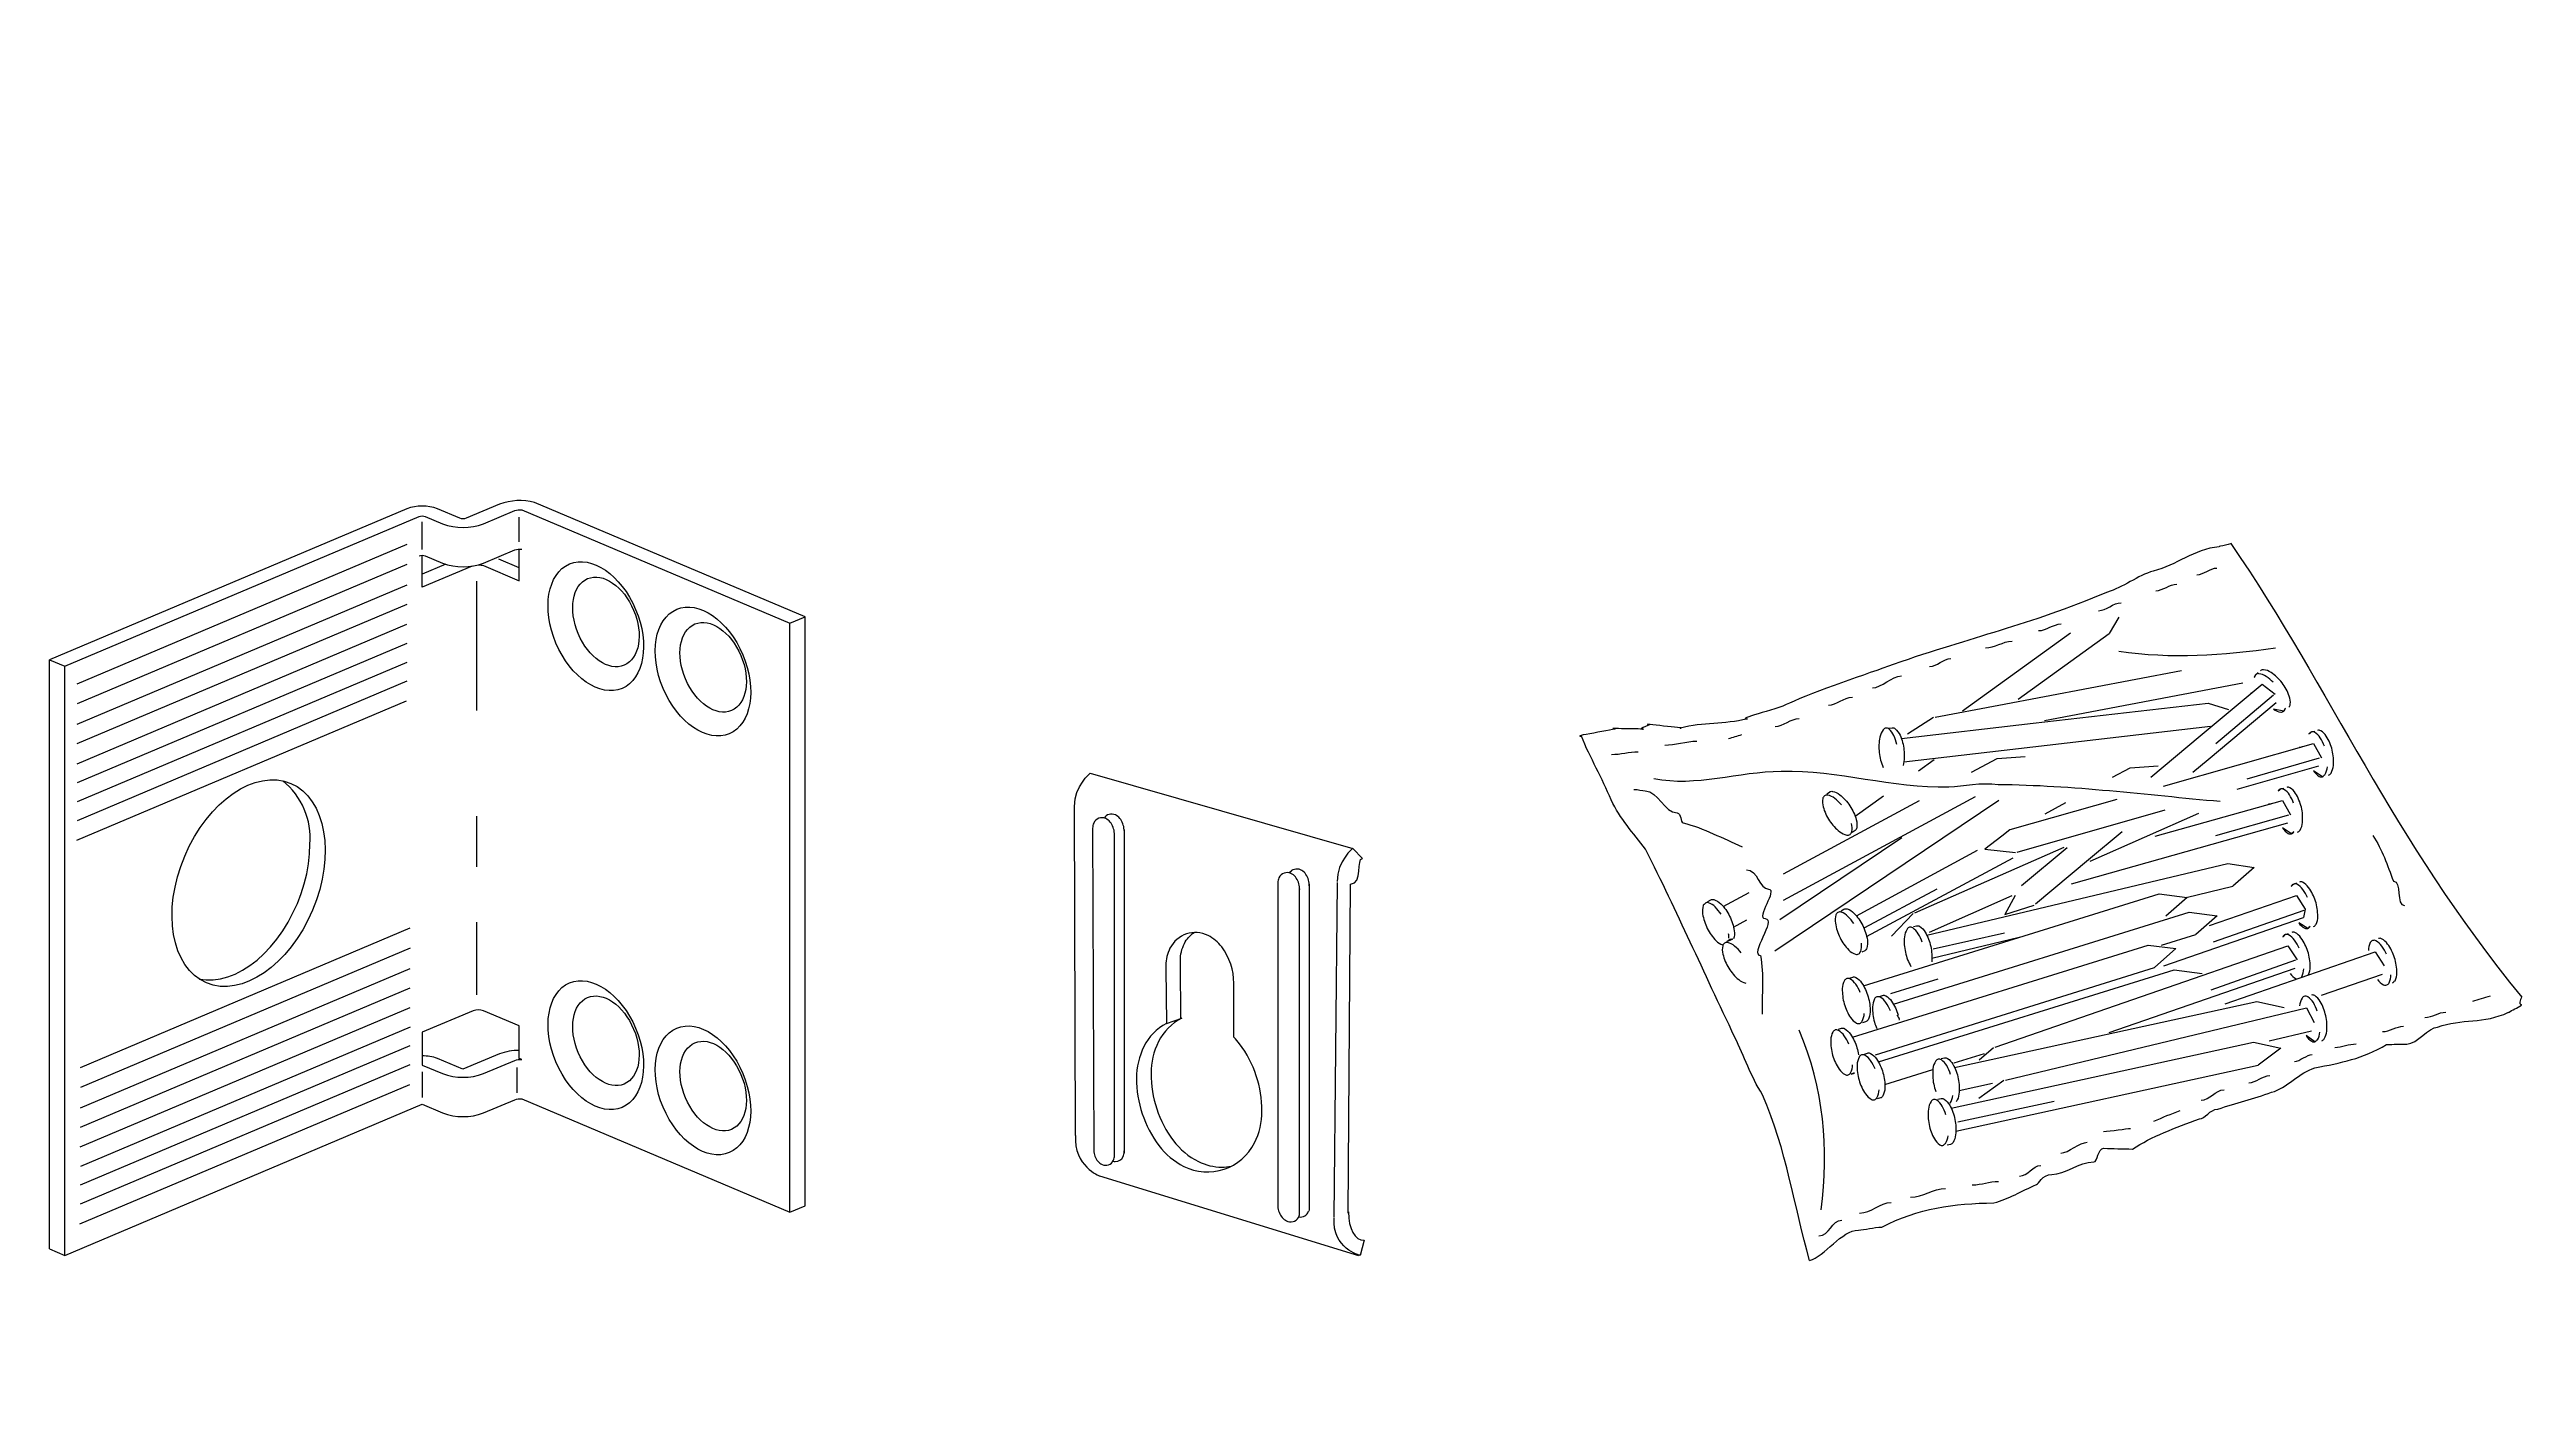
# Model space of a CAD drawing. Header units: metres. Extents: x -27.1 to 47.9, y -10.7 to 6.6.
# Drawn here: x 11.972 to 15.098, y 2.296 to 4.007 of the extents above; entities that cross this region are included whole.
import ezdxf

# ---------------------------------------------------------------- set-up
doc = ezdxf.new("R2010")
doc.units = ezdxf.units.M
doc.header["$MEASUREMENT"] = 0
doc.layers.add('PDF_Working_Num_Penna__7_Num_Penna__7_Num_Penna__7_Num_Penna__7_Num_Penna__7_Num_Penna__7', color=7, linetype='Continuous', lineweight=18)
doc.styles.add('GENERATED_STYLE_1', font='Arial')

msp = doc.modelspace()

# ---------------------------------------------------------------- linework, layer by layer
at = {"layer": 'PDF_Working_Num_Penna__7_Num_Penna__7_Num_Penna__7_Num_Penna__7_Num_Penna__7_Num_Penna__7', "color": 7, "linetype": 'Continuous', "lineweight": 18, "flags": 128}
for points in [[(12.442, 2.6761), (12.4678, 2.6652, 0.17913), (12.5193, 2.6652), (12.5588, 2.6819, -0.123376), (12.5677, 2.6829), (12.9059, 2.54), (12.9252, 2.5482), (12.9252, 3.2914), (12.5838, 3.4357, 0.148682), (12.5395, 3.4334), (12.4974, 3.4156, -0.176947), (12.4897, 3.4156), (12.4613, 3.4276, 0.17935), (12.4227, 3.4276), (11.9716, 3.237)], [(11.9716, 2.4937), (11.991, 2.4855), (11.991, 3.2288), (12.4381, 3.4178, -0.178241), (12.4459, 3.4178), (12.4678, 3.4085, 0.17913), (12.5193, 3.4085), (12.5588, 3.4252, -0.122393), (12.5677, 3.4262), (12.9059, 3.2832)], [(12.4381, 3.3682, -0.175926), (12.4459, 3.3682), (12.4678, 3.3589, 0.17913), (12.5193, 3.3589), (12.5588, 3.3756, -0.124893), (12.5677, 3.3766)], [(12.5133, 3.3569, -0.090673), (12.5193, 3.3558), (12.5644, 3.3367), (12.5644, 3.3767)], [(14.7785, 3.2086, 0.050353), (14.7695, 3.2161, 0.119623), (14.7601, 3.2195, 0.203197), (14.7563, 3.2184), (14.7595, 3.221)], [(14.798, 3.1773, 0.195819), (14.7999, 3.1809, 0.111646), (14.7987, 3.1911, 0.079076), (14.7895, 3.208, 0.081039), (14.7756, 3.221, 0.120053), (14.7663, 3.2245, 0.204445), (14.7625, 3.2233)], [(14.3034, 3.1301, 0.048887), (14.2996, 3.1415, 0.115802), (14.2935, 3.1496, 0.427108), (14.2862, 3.1488, 0.113194), (14.2819, 3.1394, 0.077173), (14.281, 3.12, 0.078211), (14.286, 3.1013)], [(14.2933, 3.1507), (14.2973, 3.1512, -0.205194), (14.3012, 3.15, -0.116006), (14.3073, 3.1419, -0.078138), (14.3123, 3.1232, -0.07717), (14.3113, 3.1038)], [(14.843, 3.128, 0.050939), (14.8378, 3.1385, 0.119106), (14.8306, 3.1455, 0.20303), (14.8267, 3.146), (14.8307, 3.1471)], [(14.8481, 3.0914, 0.191807), (14.8513, 3.094, 0.110087), (14.8544, 3.1038, 0.078816), (14.8528, 3.123, 0.080784), (14.8454, 3.1405, 0.120634), (14.8383, 3.1475, 0.207756), (14.8343, 3.148)], [(12.1604, 2.8343), (12.1608, 2.8342), (12.1693, 2.8331), (12.1782, 2.8331), (12.1873, 2.8344), (12.1966, 2.8369), (12.2059, 2.8405), (12.2153, 2.8453), (12.2244, 2.8512), (12.2335, 2.8582), (12.2422, 2.8661), (12.2506, 2.875), (12.2585, 2.8846), (12.2659, 2.895), (12.2728, 2.906), (12.2789, 2.9176), (12.2844, 2.9296), (12.2892, 2.942), (12.2931, 2.9545), (12.2962, 2.9671), (12.2985, 2.9796), (12.2998, 2.9921), (12.3002, 3.0042, 0.249493), (12.2661, 3.0843)], [(14.2335, 3.0539, 0.050071), (14.2249, 3.0621, 0.119832), (14.2159, 3.0662, 0.207099), (14.212, 3.0653, 0.198069), (14.2098, 3.0619, 0.112097), (14.2103, 3.0515, 0.078642), (14.2183, 3.034, 0.081191), (14.2312, 3.02, 0.121058), (14.2403, 3.0159, 0.206018), (14.2442, 3.0167, 0.196334), (14.2464, 3.0202, 0.112269), (14.2459, 3.0305)], [(14.2149, 3.0677), (14.2182, 3.0701, -0.208336), (14.2221, 3.071, -0.119708), (14.2312, 3.0668, -0.079407), (14.2441, 3.0528, -0.078576), (14.2521, 3.0353, -0.111316), (14.2526, 3.025, -0.197696), (14.2505, 3.0215), (14.2471, 3.0191)], [(14.804, 3.056, 0.049528), (14.7989, 3.0665, 0.119989), (14.7918, 3.0735, 0.206085), (14.7878, 3.074), (14.7918, 3.0751)], [(14.809, 3.0194, 0.193826), (14.8122, 3.0219, 0.11172), (14.8153, 3.0318, 0.079171), (14.8139, 3.051, 0.080871), (14.8065, 3.0685, 0.120575), (14.7994, 3.0755, 0.207487), (14.7955, 3.076)], [(13.3157, 3.018, 0.162092), (13.3103, 3.0323, 0.116747), (13.3047, 3.0367, 0.414423), (13.2896, 3.031, 0.107893), (13.2882, 3.0247), (13.2882, 3.0241)], [(13.3279, 3.0217), (13.3279, 3.022, 0.015457), (13.3279, 3.0226, 0.162741), (13.3225, 3.0369, 0.115623), (13.3169, 3.0413, 0.362195), (13.3026, 3.0373)], [(13.2882, 3.0251), (13.2897, 2.6179, 0.16286), (13.2948, 2.6043, 0.117079), (13.3001, 2.6002, 0.412195), (13.3144, 2.6055, 0.107452), (13.3157, 2.6116, 0.016296), (13.3157, 2.6121)], [(13.5617, 2.9517, 0.01747), (13.5617, 2.9527, 0.015457), (13.5617, 2.9533, 0.162034), (13.5563, 2.9677, 0.116444), (13.5507, 2.972, 0.361835), (13.5365, 2.9681)], [(13.5495, 2.9487, 0.162783), (13.5441, 2.9631, 0.117944), (13.5385, 2.9675, 0.413317), (13.5234, 2.9618, 0.106492), (13.522, 2.9556), (13.522, 2.5466)], [(13.522, 2.5484, 0.019178), (13.522, 2.5475, 0.034046), (13.5221, 2.5454, 0.162771), (13.5288, 2.5319, 0.116052), (13.5347, 2.5283, 0.415185), (13.5488, 2.5353, 0.052882), (13.5495, 2.5382), (13.5495, 2.9492)], [(13.5617, 2.9538), (13.5617, 2.5443, -0.05234), (13.561, 2.5414)], [(14.8217, 2.9369, 0.049134), (14.8158, 2.9472, 0.118447), (14.8081, 2.9538, 0.209439), (14.8042, 2.9541), (14.808, 2.9555)], [(14.8293, 2.9006, 0.201986), (14.8324, 2.9033, 0.113006), (14.8346, 2.9133, 0.077866), (14.8317, 2.9325, 0.079768), (14.823, 2.9497, 0.118302), (14.8154, 2.9563, 0.204496), (14.8115, 2.9566)], [(14.059, 2.9268, 0.111511), (14.0582, 2.9165, 0.078158), (14.0641, 2.8981, 0.079725), (14.0752, 2.8825, 0.119041), (14.0837, 2.8772)], [(14.0815, 2.9159, 0.049146), (14.074, 2.9251, 0.116568), (14.0655, 2.9304, 0.206618), (14.0615, 2.93)], [(14.0649, 2.9321), (14.0686, 2.934, -0.210929), (14.0725, 2.9344, -0.119473), (14.0811, 2.9291, -0.080133), (14.0922, 2.9135, -0.078753), (14.098, 2.895, -0.111518), (14.0973, 2.8848)], [(14.249, 2.9041, 0.050401), (14.2415, 2.9133, 0.119001), (14.233, 2.9186, 0.204435), (14.229, 2.9183, 0.193753), (14.2265, 2.9151, 0.112344), (14.2257, 2.9048, 0.078111), (14.2316, 2.8863, 0.079794), (14.2427, 2.8708, 0.118164), (14.2512, 2.8655, 0.208859), (14.2552, 2.8658)], [(14.233, 2.9204), (14.2366, 2.9223, -0.208655), (14.2406, 2.9227, -0.119354), (14.2491, 2.9174, -0.079997), (14.2602, 2.9018, -0.077962), (14.2661, 2.8834, -0.111551), (14.2653, 2.8731, -0.195832), (14.2628, 2.8699), (14.2591, 2.8679)], [(13.3813, 2.778, 0.156206), (13.353, 2.7491, 0.11641), (13.3436, 2.709, 0.162315), (13.3719, 2.6241, 0.116501), (13.4035, 2.5978, 0.414355), (13.4925, 2.6274, 0.116315), (13.502, 2.6675, 0.162236), (13.4737, 2.7524, 0.030144), (13.4666, 2.7607), (13.4664, 2.8289, 0.162196), (13.4511, 2.8748, 0.116013), (13.434, 2.8891, 0.414098), (13.3858, 2.873, 0.116175), (13.3807, 2.8514, 0.012052), (13.3808, 2.8476), (13.3813, 2.778), (13.4008, 2.7847, 0.161002), (13.3714, 2.7552, 0.116485), (13.3619, 2.7151, 0.162289), (13.3902, 2.6302, 0.116607), (13.4218, 2.6039, 0.116473), (13.4515, 2.5969, 0.042898), (13.4631, 2.5979)], [(13.3996, 2.7841), (13.3991, 2.8537, -0.012005), (13.399, 2.8575, -0.116175), (13.4041, 2.8791, -0.129629), (13.4162, 2.8929)], [(14.1069, 2.8673, 0.049707), (14.0986, 2.8757, 0.118329), (14.0896, 2.8801, 0.208918), (14.0857, 2.8794, 0.197833), (14.0835, 2.876, 0.110776), (14.0837, 2.8657, 0.078295), (14.0912, 2.8479, 0.080391), (14.1037, 2.8335, 0.118666), (14.1126, 2.829)], [(14.3353, 2.8806, 0.048607), (14.3303, 2.8914, 0.116991), (14.3233, 2.8988, 0.42661), (14.3162, 2.8971, 0.112216), (14.3129, 2.8873, 0.076839), (14.3141, 2.8679, 0.078354), (14.3211, 2.8499)], [(14.3242, 2.9005), (14.3281, 2.9014, -0.20613), (14.3321, 2.9007, -0.116738), (14.339, 2.8934, -0.078117), (14.3461, 2.8754, -0.077823), (14.3473, 2.856)], [(14.8112, 2.873, 0.048901), (14.8052, 2.8833, 0.11729), (14.7976, 2.89, 0.207175), (14.7936, 2.8903), (14.7975, 2.8916)], [(14.8227, 2.8398, 0.112652), (14.825, 2.8498, 0.077214), (14.822, 2.869, 0.07864), (14.8134, 2.8862, 0.116476), (14.8058, 2.8928, 0.205005), (14.8018, 2.8931)], [(14.9214, 2.8655, 0.048835), (14.9154, 2.8758, 0.117441), (14.9078, 2.8825, 0.425402), (14.9009, 2.8801, 0.11118), (14.8985, 2.87)], [(14.9321, 2.8319, 0.112685), (14.9344, 2.842, 0.077237), (14.9315, 2.8611, 0.07864), (14.9228, 2.8783, 0.116811), (14.9152, 2.885, 0.207106), (14.9112, 2.8853)], [(14.2572, 2.8171, 0.048527), (14.2515, 2.8276, 0.117249), (14.2441, 2.8344, 0.425006), (14.2371, 2.8322, 0.112141), (14.2345, 2.8223, 0.077059), (14.2369, 2.803, 0.078887), (14.245, 2.7855, 0.117604), (14.2524, 2.7787, 0.425088), (14.2595, 2.7809, 0.112811), (14.2621, 2.7908)], [(14.2437, 2.8354), (14.2476, 2.8366, -0.205939), (14.2515, 2.8362, -0.118128), (14.2589, 2.8293, -0.078364), (14.2671, 2.8119, -0.077144), (14.2695, 2.7926, -0.112015), (14.2669, 2.7826, -0.199333), (14.2638, 2.78), (14.2599, 2.7788)], [(14.2814, 2.8123), (14.2853, 2.8135, -0.203434), (14.2893, 2.8131, -0.117278), (14.2967, 2.8063, -0.078668), (14.3048, 2.7888)], [(14.8396, 2.7564, 0.202112), (14.8428, 2.7588, 0.113127), (14.846, 2.7686, 0.077371), (14.8447, 2.7879, 0.078776), (14.8377, 2.8059, 0.116524), (14.8307, 2.8133, 0.207574), (14.8268, 2.8139)], [(14.9101, 2.8336, 0.117729), (14.9177, 2.827, 0.426808), (14.9247, 2.8294, 0.111146), (14.927, 2.8394)], [(12.442, 2.7257), (12.4678, 2.7148, 0.179478), (12.5193, 2.7148), (12.5588, 2.7315, -0.12434), (12.5677, 2.7325), (12.5644, 2.7339), (12.5644, 2.7752), (12.5193, 2.7942, 0.179416), (12.5064, 2.7942), (12.442, 2.767)], [(14.2953, 2.7939, 0.049064), (14.2896, 2.8044, 0.117753), (14.2822, 2.8113, 0.208637), (14.2782, 2.8117, 0.199583), (14.2751, 2.8091, 0.112141), (14.2726, 2.7991, 0.077053), (14.275, 2.7799, 0.035693), (14.2779, 2.7718)], [(14.834, 2.7936, 0.047343), (14.829, 2.8044, 0.116047), (14.822, 2.8117, 0.426665), (14.8149, 2.8101, 0.11225), (14.8117, 2.8003)], [(14.2426, 2.7521, 0.049064), (14.237, 2.7626, 0.117753), (14.2295, 2.7694, 0.208637), (14.2256, 2.7699, 0.198161), (14.2225, 2.7672, 0.112141), (14.2199, 2.7573, 0.077053), (14.2223, 2.738, 0.078744), (14.2305, 2.7205, 0.11798), (14.2379, 2.7137, 0.424598), (14.2449, 2.7159, 0.112965), (14.2475, 2.7259)], [(14.2295, 2.7708), (14.2334, 2.772, -0.202014), (14.2374, 2.7716, -0.117101), (14.2448, 2.7647, -0.078686), (14.2529, 2.7473, -0.035028), (14.2547, 2.7387)], [(12.5644, 2.7442, 0.094333), (12.5395, 2.7397), (12.4935, 2.7203), (12.4613, 2.7339, 0.096076), (12.442, 2.7372)], [(14.2759, 2.7207, 0.048549), (14.2702, 2.7312, 0.117477), (14.2628, 2.738, 0.21007), (14.2589, 2.7385, 0.19667), (14.2558, 2.7358, 0.112125), (14.2532, 2.7259, 0.077001), (14.2556, 2.7066, 0.078247), (14.2637, 2.6892, 0.117555), (14.2712, 2.6823, 0.424023), (14.2782, 2.6845, 0.11242), (14.2808, 2.6945)], [(14.2624, 2.7395), (14.2663, 2.7407, -0.208178), (14.2702, 2.7403, -0.117656), (14.2776, 2.7334, -0.078221), (14.2858, 2.7159, -0.07711), (14.2882, 2.6967, -0.112015), (14.2856, 2.6867, -0.200181), (14.2825, 2.6841), (14.2786, 2.6829)], [(14.3712, 2.7139, 0.048613), (14.3663, 2.7249, 0.115411), (14.3595, 2.7323, 0.42875), (14.3524, 2.7308, 0.113456), (14.3489, 2.7211, 0.077128), (14.3498, 2.7017, 0.03885), (14.3524, 2.6923)], [(14.3594, 2.7339), (14.3634, 2.7348, -0.206982), (14.3673, 2.734, -0.116871), (14.3741, 2.7266, -0.078292), (14.3809, 2.7084, -0.077205), (14.3817, 2.689, -0.112964), (14.3783, 2.6793)], [(14.3653, 2.663, 0.04713), (14.3605, 2.6739, 0.115024), (14.3537, 2.6814, 0.428226), (14.3465, 2.6798, 0.114074), (14.3431, 2.6701, 0.077677), (14.344, 2.6507, 0.078573), (14.3507, 2.6326, 0.116557), (14.3575, 2.6251, 0.203195), (14.3614, 2.6243)], [(14.3552, 2.6825), (14.3592, 2.6834, -0.208578), (14.3631, 2.6826, -0.11622), (14.37, 2.6751, -0.078227), (14.3767, 2.657, -0.07767), (14.3775, 2.6376, -0.113393), (14.3742, 2.6279, -0.205058), (14.3709, 2.6256), (14.3669, 2.6247)], [(13.3137, 2.6043, 0.076195), (13.3168, 2.6038, 0.293425), (13.3266, 2.6101, 0.107657), (13.3279, 2.6162, 0.016293), (13.3279, 2.6167, 0.009836), (13.3279, 2.6176)]]:
    msp.add_lwpolyline(points, format="xyb", dxfattribs=at)
for points in [[(12.442, 3.3761), (12.442, 3.4112)], [(12.5644, 3.386), (12.5644, 3.417)], [(12.4224, 3.3823), (12.0061, 3.2064)], [(12.4228, 3.3572), (12.0065, 3.1813)], [(12.5052, 3.3552), (12.442, 3.3286), (12.442, 3.3689)], [(12.4718, 3.3575), (12.442, 3.3449)], [(12.5644, 3.3531), (12.5386, 3.364)], [(12.4224, 3.3313), (12.0061, 3.1554)], [(12.5104, 3.3364), (12.5104, 3.173)], [(12.4225, 3.3068), (12.0062, 3.1309)], [(12.9059, 2.54), (12.9059, 3.2832), (12.9252, 3.2914)], [(14.5837, 3.2907), (14.5713, 3.27)], [(12.4222, 3.2814), (12.0059, 3.1055)], [(12.4227, 3.2576), (12.0065, 3.0817)], [(14.3861, 3.1728), (14.5227, 3.271)], [(14.4564, 3.1875), (14.5713, 3.27)], [(11.9716, 2.4937), (11.9716, 3.237), (11.991, 3.2288)], [(12.4225, 3.2338), (12.0063, 3.0579)], [(14.432, 3.1798), (14.6626, 3.2234)], [(12.4225, 3.2099), (12.0063, 3.034)], [(14.4897, 3.1606), (14.7402, 3.208)], [(14.6862, 3.1409), (14.7643, 3.2061)], [(14.7059, 3.1313), (14.7789, 3.1927)], [(14.7643, 3.2061), (14.7808, 3.1938)], [(12.4219, 3.1849), (12.0056, 3.009)], [(14.3496, 3.1642), (14.3168, 3.143)], [(14.3518, 3.1646), (14.432, 3.1798)], [(14.4755, 3.1569), (14.6962, 3.1825)], [(14.6962, 3.1825), (14.722, 3.1742)], [(14.6964, 3.1114), (14.7821, 3.1831)], [(14.309, 3.1377), (14.4755, 3.1569)], [(14.3121, 3.1083), (14.6993, 3.1531)], [(14.6241, 3.0889), (14.6862, 3.1409)], [(14.6398, 3.0776), (14.829, 3.1315)], [(14.829, 3.1315), (14.8391, 3.1135)], [(14.3306, 3.097), (14.3503, 3.1112)], [(14.3976, 3.0951), (14.4299, 3.1125)], [(14.4299, 3.1125), (14.4653, 3.115)], [(14.5757, 3.0888), (14.5979, 3.1008)], [(14.5979, 3.1008), (14.6333, 3.1033)], [(14.6771, 3.0953), (14.6964, 3.1114)], [(14.733, 3.0738), (14.8359, 3.1033)], [(14.7453, 3.0869), (14.8369, 3.1134)], [(13.2852, 3.0938), (13.6167, 2.9991)], [(14.1601, 2.9336), (14.4025, 3.0644)], [(14.2507, 3.0396), (14.2866, 3.0654)], [(12.5104, 3.0395), (12.5104, 2.9758)], [(13.2666, 2.6369), (13.2654, 3.052)], [(14.1495, 2.8698), (14.4319, 3.06)], [(14.1601, 2.9668), (14.3319, 3.0596)], [(14.5808, 3.0607), (14.446, 3.0223), (14.4359, 3.0146)], [(14.455, 2.9941), (14.6421, 3.0477)], [(14.4904, 3.0427), (14.5167, 3.057)], [(14.5475, 2.9831), (14.6846, 3.0434)], [(14.6293, 3.0146), (14.7901, 3.0596)], [(14.7061, 3.0154), (14.7979, 3.0414)], [(14.7901, 3.0596), (14.8001, 3.0416)], [(13.3157, 2.6102), (13.3157, 3.0177)], [(13.3279, 3.0223), (13.3279, 2.6148)], [(14.1557, 2.9092), (14.3094, 3.0127)], [(14.4359, 3.0146), (14.4144, 2.9981)], [(14.5237, 2.9545), (14.7968, 3.0313)], [(14.5453, 2.9851), (14.5875, 3.0204)], [(13.6288, 2.9864), (13.6167, 2.9991)], [(14.2522, 2.9141), (14.4051, 2.9967)], [(14.2652, 2.8878), (14.4503, 2.9871)], [(14.3262, 2.9176), (14.5145, 3.0006)], [(14.3412, 2.8894), (14.7209, 2.98)], [(14.4144, 2.9982), (14.4529, 2.994)], [(14.4606, 2.9522), (14.5182, 3.0003)], [(14.4784, 2.9291), (14.5453, 2.9851)], [(14.7209, 2.98), (14.7545, 2.9751)], [(14.7545, 2.9751), (14.7274, 2.9513)], [(13.5967, 2.9562), (13.5926, 2.5338)], [(13.6108, 2.5389), (13.6136, 2.954)], [(14.0841, 2.9258), (14.1169, 2.9435)], [(14.2613, 2.8255), (14.6346, 2.9417)], [(14.2631, 2.8992), (14.3543, 2.9481)], [(14.3444, 2.8935), (14.449, 2.9397)], [(14.4527, 2.9395), (14.4397, 2.9158)], [(14.6346, 2.9417), (14.6698, 2.9372)], [(14.6684, 2.9372), (14.7273, 2.9512)], [(14.6978, 2.9019), (14.8076, 2.9398)], [(14.8076, 2.9398), (14.8189, 2.9222), (14.8165, 2.9117)], [(14.0972, 2.8995), (14.1141, 2.9087)], [(14.324, 2.9167), (14.2965, 2.8885)], [(14.2991, 2.8024), (14.6723, 2.9186)], [(14.4397, 2.9158), (14.4766, 2.9276)], [(14.6404, 2.8508), (14.8165, 2.9117)], [(14.6698, 2.9372), (14.6427, 2.9134)], [(14.6723, 2.9186), (14.7075, 2.9141)], [(14.7075, 2.9141), (14.6805, 2.8903)], [(14.7029, 2.8813), (14.8173, 2.9211)], [(12.4263, 2.8982), (12.0101, 2.7223)], [(12.5104, 2.9061), (12.5104, 2.8144)], [(14.2472, 2.7609), (14.6204, 2.8771)], [(14.3475, 2.8606), (14.4577, 2.8869)], [(14.3491, 2.8721), (14.439, 2.8923)], [(14.6204, 2.8771), (14.6556, 2.8726)], [(14.6374, 2.8769), (14.6805, 2.8903)], [(12.4263, 2.8472), (12.0101, 2.6713)], [(12.4267, 2.8731), (12.0105, 2.6972)], [(14.2765, 2.7387), (14.6285, 2.8488)], [(14.28, 2.7296), (14.6533, 2.8458)], [(14.4273, 2.7481), (14.797, 2.8759)], [(14.5715, 2.7668), (14.806, 2.8479)], [(14.6556, 2.8726), (14.6285, 2.8488)], [(14.6533, 2.8458), (14.6885, 2.8413)], [(14.6999, 2.8206), (14.8069, 2.8583)], [(14.7176, 2.8029), (14.9072, 2.8684)], [(14.797, 2.8759), (14.8084, 2.8583)], [(14.9072, 2.8684), (14.9185, 2.8508)], [(12.4264, 2.8227), (12.0102, 2.6468)], [(14.2958, 2.8159), (14.3553, 2.8345)], [(14.8393, 2.8138), (14.9161, 2.8404)], [(12.4262, 2.7978), (12.0099, 2.6219)], [(14.3762, 2.7225), (14.7575, 2.8058)], [(14.4406, 2.7066), (14.8202, 2.7978)], [(14.7575, 2.8058), (14.7922, 2.7983)], [(14.8202, 2.7978), (14.8299, 2.7792)], [(12.4267, 2.7735), (12.0105, 2.5976)], [(12.442, 2.767), (12.442, 2.7257)], [(14.372, 2.6711), (14.7533, 2.7544)], [(14.7533, 2.7544), (14.788, 2.7469)], [(14.7731, 2.7562), (14.8266, 2.769)], [(12.4265, 2.7498), (12.0102, 2.5739)], [(12.4265, 2.7259), (12.0103, 2.55)], [(12.5614, 2.7226), (12.5614, 2.6905)], [(14.2882, 2.7013), (14.3488, 2.7202)], [(14.3756, 2.7285), (14.4138, 2.7404)], [(14.3779, 2.6422), (14.7592, 2.7255)], [(14.4251, 2.7473), (14.4071, 2.7319)], [(14.788, 2.7469), (14.7592, 2.7255)], [(12.4259, 2.7008), (12.0096, 2.5249)], [(12.442, 2.7172), (12.442, 2.6846)], [(14.382, 2.6936), (14.424, 2.7028)], [(14.4384, 2.7061), (14.4066, 2.6833)], [(11.991, 2.4855), (12.442, 2.6761)], [(14.3802, 2.6539), (14.5017, 2.6801)], [(13.297, 2.5857), (13.624, 2.4855)], [(13.6309, 2.5045), (13.6257, 2.4855)]]:
    msp.add_lwpolyline(points, dxfattribs=at)
for points in [[(14.7563, 3.2184, 0.194647), (14.7544, 3.2147, 0.11247)], [(14.7787, 3.1746, 0.118817), (14.788, 3.1711, 0.202122), (14.7918, 3.1723)], [(14.7918, 3.1723, 0.193821), (14.7938, 3.1759, 0.110849)], [(14.8267, 3.146, 0.196187), (14.8234, 3.1434, 0.11168)], [(14.8293, 3.0969, 0.118005), (14.8365, 3.0899, 0.203641), (14.8404, 3.0894)], [(14.7878, 3.074, 0.195163), (14.7846, 3.0715, 0.111984)], [(14.7902, 3.0249, 0.118083), (14.7973, 3.0179, 0.202929), (14.8013, 3.0174)], [(14.8013, 3.0174, 0.194723), (14.8045, 3.02, 0.110597)], [(14.8042, 2.9541, 0.20148), (14.8012, 2.9514, 0.112189)], [(14.0886, 2.8816), (14.092, 2.8839, -0.204627), (14.096, 2.8847, -0.119938)], [(14.7936, 2.8903, 0.199836), (14.7906, 2.8875, 0.11249)], [(14.8105, 2.905, 0.116577), (14.8181, 2.8984, 0.207675), (14.8221, 2.8981)], [(14.8221, 2.8981, 0.200969), (14.8251, 2.9008, 0.112133)], [(14.82, 2.7629, 0.115294), (14.8269, 2.7556, 0.206583), (14.8309, 2.7549)], [(14.2458, 2.7142), (14.2497, 2.7154, 0.198921)]]:
    msp.add_lwpolyline(points, format="xyb", close=True, dxfattribs=at)
at = {"layer": 'PDF_Working_Num_Penna__7_Num_Penna__7_Num_Penna__7_Num_Penna__7_Num_Penna__7_Num_Penna__7', "color": 7, "linetype": 'Continuous', "lineweight": 18}
for centre, radius, start, end in [((14.7489, 3.2), 0.00522, 281.0877, 326.5748), ((14.0146, 3.4229), 0.2952, 284.9911, 288.3962), ((14.8124, 3.1321), 0.00521, 256.9766, 302.4786), ((14.8234, 3.1037), 0.0234, 330.0109, 355.4909), ((14.7735, 3.0603), 0.00522, 256.8573, 302.2629), ((13.5353, 2.9482), 0.0143, 355.9353, 359.9981), ((14.0676, 2.8876), 0.0236, 355.8532, 8.4963), ((14.2353, 2.8758), 0.0235, 343.1312, 8.5748), ((14.7935, 2.847), 0.0233, 334.4036, 0.0203), ((14.8176, 2.8538), 0.0218, 215.5875, 242.3475), ((15.1581, 2.4181), 0.4083, 105.0611, 108.3176), ((14.9117, 3.1129), 0.36, 297.0058, 299.9717), ((14.8143, 2.7692), 0.0231, 329.0912, 354.8182), ((14.3511, 2.6898), 0.023, 327.9206, 353.798), ((14.893, 2.0388), 0.6706, 110.2756, 113.345), ((14.3453, 2.6389), 0.0229, 327.9791, 353.8654), ((13.5505, 2.5447), 0.0109, 258.4501, 341.4871)]:
    msp.add_arc(centre, radius, start, end, dxfattribs=at)
for centre, major_axis, ratio in [((12.6611, 3.2794), (-0.0332, 0.0785), 0.641027), ((12.6739, 3.2848), (-0.0231, 0.0546), 0.640745), ((12.7964, 3.2222), (-0.0332, 0.0785), 0.640849), ((12.8093, 3.2276), (-0.0231, 0.0546), 0.640785), ((12.2229, 2.9552), (0.0532, 0.1259), 0.640878), ((12.6611, 2.7508), (-0.0332, 0.0785), 0.640857), ((12.6739, 2.7563), (-0.0231, 0.0546), 0.6407), ((12.7964, 2.6937), (-0.0332, 0.0785), 0.640966), ((12.8093, 2.6991), (-0.0231, 0.0546), 0.640704)]:
    msp.add_ellipse(centre, major_axis=major_axis, ratio=ratio, dxfattribs=at)
for points in [[(14.7103, 3.3796), (14.6772, 3.3764), (14.6567, 3.3564), (14.6268, 3.3489)], [(14.7247, 3.3839), (14.7307, 3.3839), (14.7062, 3.3796), (14.7103, 3.3796)], [(14.7247, 3.3839), (14.854, 3.196), (14.9252, 3.0153), (15.0921, 2.8114)], [(14.6268, 3.3489), (14.608, 3.3438), (14.5879, 3.3276), (14.5691, 3.3225)], [(14.6821, 3.3444), (14.6909, 3.3444), (14.6985, 3.3528), (14.7073, 3.3528)], [(14.5691, 3.3225), (14.466, 3.2792), (14.401, 3.2669), (14.2988, 3.2311)], [(14.6301, 3.3242), (14.6395, 3.3242), (14.6475, 3.3326), (14.6569, 3.3326)], [(14.5579, 3.299), (14.568, 3.299), (14.5763, 3.3091), (14.5864, 3.3091)], [(14.4151, 3.252), (14.4269, 3.252), (14.437, 3.2604), (14.4487, 3.2604)], [(14.4823, 3.2738), (14.4922, 3.2738), (14.5006, 3.2822), (14.5108, 3.2822)], [(14.5835, 3.2481), (14.6492, 3.2379), (14.7155, 3.2425), (14.7814, 3.2522)], [(14.2988, 3.2311), (14.2684, 3.2199), (14.1985, 3.1969), (14.1677, 3.1821)], [(14.3446, 3.2285), (14.3542, 3.2285), (14.3619, 3.2386), (14.3714, 3.2386)], [(14.2169, 3.1798), (14.2275, 3.1798), (14.2364, 3.1899), (14.2472, 3.1899)], [(14.2724, 3.2016), (14.2844, 3.2016), (14.2969, 3.2167), (14.3093, 3.2167)], [(14.1146, 3.1625), (14.0846, 3.1551), (14.0596, 3.1583), (14.0297, 3.1509)], [(14.1677, 3.1821), (14.1485, 3.1732), (14.0997, 3.1625), (14.1146, 3.1625)], [(14.1498, 3.1529), (14.1604, 3.1529), (14.1694, 3.163), (14.18, 3.163)], [(13.9462, 3.1504), (13.9617, 3.1504), (13.8903, 3.1407), (13.9051, 3.1407)], [(13.9426, 3.0603), (13.9315, 3.0881), (13.9163, 3.1128), (13.9051, 3.1407)], [(13.9824, 3.1495), (13.9932, 3.1495), (13.9358, 3.1504), (13.9462, 3.1504)], [(13.9904, 3.156), (13.9979, 3.156), (13.974, 3.1495), (13.9824, 3.1495)], [(14.0297, 3.1509), (14.0411, 3.1509), (13.976, 3.156), (13.9904, 3.156)], [(14.0104, 3.1294), (14.023, 3.1294), (14.0378, 3.1344), (14.0507, 3.1344)], [(13.9432, 3.1176), (13.9548, 3.1176), (13.9651, 3.121), (13.9768, 3.121)], [(13.9967, 3.0872), (14.0498, 3.0765), (14.1029, 3.0961), (14.1574, 3.0965)], [(14.1574, 3.0965), (14.2302, 3.0984), (14.2963, 3.0747), (14.3691, 3.0766)], [(13.2654, 3.052), (13.2654, 3.0784), (13.2852, 3.0938), (13.2852, 3.0938)], [(13.9714, 3.0735), (13.9768, 3.0735), (13.9816, 3.0716), (13.9857, 3.0716)], [(13.9857, 3.0716), (14.002, 3.0716), (14.0096, 3.0438), (14.0259, 3.0438)], [(14.3691, 3.0766), (14.3874, 3.078), (14.4097, 3.0826), (14.4312, 3.0798)], [(14.4312, 3.0798), (14.5254, 3.0789), (14.6183, 3.0668), (14.7116, 3.0585)], [(14.8404, 3.0894), (14.8418, 3.0894), (14.8422, 3.092), (14.8437, 3.092)], [(13.986, 2.998), (13.9703, 3.0189), (13.9542, 3.0361), (13.9426, 3.0603)], [(14.0259, 3.0438), (14.0317, 3.0438), (14.0299, 3.0315), (14.0335, 3.0315)], [(13.3157, 3.0174), (13.3159, 3.0174), (13.3155, 3.018), (13.3157, 3.018)], [(14.0335, 3.0315), (14.0599, 3.0243), (14.0838, 3.0117), (14.1079, 3.001)], [(14.904, 3.0152), (14.9161, 2.9977), (14.9225, 2.9776), (14.93, 2.9579)], [(13.6167, 2.9991), (13.6167, 2.9991), (13.5969, 2.9837), (13.5969, 2.9573)], [(13.6139, 2.954), (13.6293, 2.954), (13.6209, 2.9864), (13.6288, 2.9864)], [(14.099, 2.7605), (14.0583, 2.8451), (14.027, 2.9171), (13.986, 2.998)], [(14.1134, 2.972), (14.128, 2.972), (14.1295, 2.9476), (14.1414, 2.9476)], [(13.522, 2.9554), (13.5221, 2.9554), (13.5219, 2.9552), (13.522, 2.9552)], [(13.5495, 2.9482), (13.5497, 2.9482), (13.5493, 2.9487), (13.5495, 2.9487)], [(14.1414, 2.9476), (14.1532, 2.9476), (14.1251, 2.9104), (14.1369, 2.9104)], [(14.93, 2.9579), (14.9413, 2.9579), (14.9327, 2.9269), (14.9442, 2.9269)], [(14.0615, 2.93), (14.0629, 2.93), (14.0575, 2.9268), (14.059, 2.9268)], [(14.1369, 2.9104), (14.1528, 2.9104), (14.1159, 2.8639), (14.1313, 2.8639)], [(14.1313, 2.8639), (14.1356, 2.8388), (14.1327, 2.8146), (14.1333, 2.79)], [(14.2552, 2.8658), (14.2566, 2.8658), (14.2563, 2.869), (14.2577, 2.869)], [(14.9291, 2.8292), (14.9305, 2.8292), (14.9307, 2.8319), (14.9321, 2.8319)], [(14.3058, 2.783), (14.309, 2.783), (14.3016, 2.7888), (14.3048, 2.7888)], [(14.9697, 2.7857), (14.9795, 2.7857), (14.987, 2.7924), (14.9964, 2.7924)], [(14.9858, 2.7736), (15.0162, 2.7847), (15.0443, 2.7773), (15.0752, 2.7922)], [(15.0921, 2.8114), (15.0921, 2.8114), (15.0867, 2.8019), (15.0919, 2.8019)], [(14.1338, 2.688), (14.1186, 2.7126), (14.1106, 2.7363), (14.099, 2.7605)], [(14.2076, 2.5428), (14.2178, 2.621), (14.2113, 2.6958), (14.1799, 2.7698)], [(14.8309, 2.7549), (14.8323, 2.7549), (14.8327, 2.7573), (14.8341, 2.7573)], [(14.8309, 2.722), (14.8644, 2.7289), (14.8903, 2.7331), (14.9215, 2.7517)], [(14.8563, 2.7479), (14.8653, 2.7479), (14.874, 2.7524), (14.883, 2.7524)], [(14.9164, 2.7679), (14.9256, 2.7679), (14.934, 2.7746), (14.943, 2.7746)], [(14.9215, 2.7517), (14.9296, 2.7517), (14.9398, 2.7522), (14.947, 2.7522)], [(14.947, 2.7522), (14.9601, 2.7522), (14.9744, 2.7736), (14.9858, 2.7736)], [(14.7764, 2.6913), (14.7952, 2.6964), (14.8121, 2.7168), (14.8309, 2.722)], [(14.8054, 2.7302), (14.8114, 2.7302), (14.8214, 2.739), (14.8274, 2.739)], [(14.6873, 2.6812), (14.698, 2.6812), (14.7057, 2.6945), (14.7163, 2.6945)], [(14.7085, 2.6699), (14.7313, 2.6783), (14.7536, 2.6829), (14.7764, 2.6913)], [(14.7474, 2.7034), (14.7569, 2.7034), (14.7646, 2.7123), (14.7741, 2.7123)], [(14.1931, 2.479), (14.1738, 2.5476), (14.1641, 2.6182), (14.1338, 2.688)], [(14.6009, 2.6197), (14.6246, 2.6355), (14.6549, 2.6466), (14.6853, 2.6578)], [(14.6853, 2.6578), (14.6925, 2.6578), (14.6982, 2.6699), (14.7085, 2.6699)], [(13.2666, 2.6369), (13.2641, 2.5982), (13.297, 2.5857), (13.297, 2.5857)], [(14.3614, 2.6243), (14.3628, 2.6243), (14.3633, 2.6267), (14.3647, 2.6267)], [(14.5105, 2.6146), (14.5193, 2.6146), (14.5352, 2.6283), (14.5434, 2.6283)], [(14.5641, 2.642), (14.573, 2.642), (14.5932, 2.6456), (14.5984, 2.6456)], [(13.2897, 2.6185), (13.2898, 2.6185), (13.2895, 2.6179), (13.2897, 2.6179)], [(14.4583, 2.5856), (14.4685, 2.5856), (14.475, 2.5989), (14.485, 2.5989)], [(14.4991, 2.5876), (14.5156, 2.5876), (14.5336, 2.6034), (14.5518, 2.6034)], [(14.5518, 2.6034), (14.557, 2.6034), (14.5567, 2.6206), (14.5647, 2.6206)], [(14.5647, 2.6206), (14.5761, 2.6206), (14.5878, 2.6197), (14.6009, 2.6197)], [(14.3205, 2.5589), (14.3366, 2.5589), (14.349, 2.57), (14.3649, 2.57)], [(14.3983, 2.5745), (14.4112, 2.5745), (14.4192, 2.5789), (14.4317, 2.5789)], [(14.4259, 2.5518), (14.4446, 2.5569), (14.4602, 2.5662), (14.4794, 2.5751)], [(14.4794, 2.5751), (14.483, 2.5751), (14.4858, 2.5876), (14.4991, 2.5876)], [(13.6257, 2.4855), (13.6257, 2.4855), (13.5904, 2.4942), (13.593, 2.5329)], [(13.6111, 2.5406), (13.6111, 2.5183), (13.6197, 2.5045), (13.6309, 2.5045)], [(14.256, 2.5389), (14.2709, 2.5389), (14.2822, 2.5522), (14.296, 2.5522)], [(14.2843, 2.5211), (14.3307, 2.5453), (14.375, 2.5509), (14.4259, 2.5518)], [(14.1931, 2.479), (14.2118, 2.4841), (14.2341, 2.5174), (14.2548, 2.5174)], [(14.2049, 2.51), (14.2178, 2.51), (14.2213, 2.53), (14.2338, 2.53)], [(14.2548, 2.5174), (14.2629, 2.5174), (14.274, 2.5211), (14.2843, 2.5211)]]:
    msp.add_open_spline(points, degree=3, dxfattribs=at)

# ---------------------------------------------------------------- texts
at = {"layer": 'PDF_Working_Num_Penna__7_Num_Penna__7_Num_Penna__7_Num_Penna__7_Num_Penna__7_Num_Penna__7', "color": 7, "linetype": 'Continuous', "lineweight": 18, "char_height": 0.00000321, "attachment_point": 7, "rotation": 90, "style": 'GENERATED_STYLE_1'}
for s, insert in [('\\A1;{\\pql;\\fArial|b0|i0|c0|p34;101350}', (12.2137, 4.0052)), ('\\A1;{\\pql;\\fArial|b0|i0|c0|p34;101345}', (12.5895, 4.0052)), ('\\A1;{\\pql;\\fArial|b0|i0|c0|p34;110519}', (12.9738, 4.0054)), ('\\A1;{\\pql;\\fArial|b0|i0|c0|p34;100001}', (13.4895, 4.0043)), ('\\A1;{\\pql;\\fArial|b0|i0|c0|p34;101449}', (13.9989, 4.0047)), ('\\A1;{\\pql;\\fArial|b0|i0|c0|p34;103095}', (14.4944, 4.007)), ('\\A1;{\\pql;\\fArial|b0|i0|c0|p34;107091}', (15.098, 4.0027)), ('\\A1;{\\pql;\\fArial|b0|i0|c0|p34;115753}', (13.0142, 2.5275)), ('\\A1;{\\pql;\\fArial|b0|i0|c0|p34;103693}', (13.7103, 2.4716)), ('\\A1;{\\pql;\\fArial|b0|i0|c0|p34;101221}', (14.7689, 2.4652))]:
    msp.add_mtext(s, dxfattribs=dict(at, insert=insert))
at = {"layer": 'PDF_Working_Num_Penna__7_Num_Penna__7_Num_Penna__7_Num_Penna__7_Num_Penna__7_Num_Penna__7', "color": 7, "linetype": 'Continuous', "lineweight": 18, "char_height": 0.0000077, "attachment_point": 7, "style": 'GENERATED_STYLE_1'}
for s, insert in [('\\A1;{\\pql;\\fArial|b0|i0|c0|p34;12x 10x 10x}', (11.9731, 3.8321)), ('\\A1;{\\pql;\\fArial|b0|i0|c0|p34;1x}', (13.3179, 3.8325)), ('\\A1;{\\pql;\\fArial|b0|i0|c0|p34;4x}', (13.7611, 3.8325)), ('\\A1;{\\pql;\\fArial|b0|i0|c0|p34;4x}', (14.24, 3.8325)), ('\\A1;{\\pql;\\fArial|b0|i0|c0|p34;3x}', (14.781, 3.8269)), ('\\A1;{\\pql;\\fArial|b0|i0|c0|p34;2x}', (12.5588, 2.2961)), ('\\A1;{\\pql;\\fArial|b0|i0|c0|p34;2x}', (13.4106, 2.2961))]:
    msp.add_mtext(s, dxfattribs=dict(at, insert=insert))

doc.saveas('drawing.dxf')
